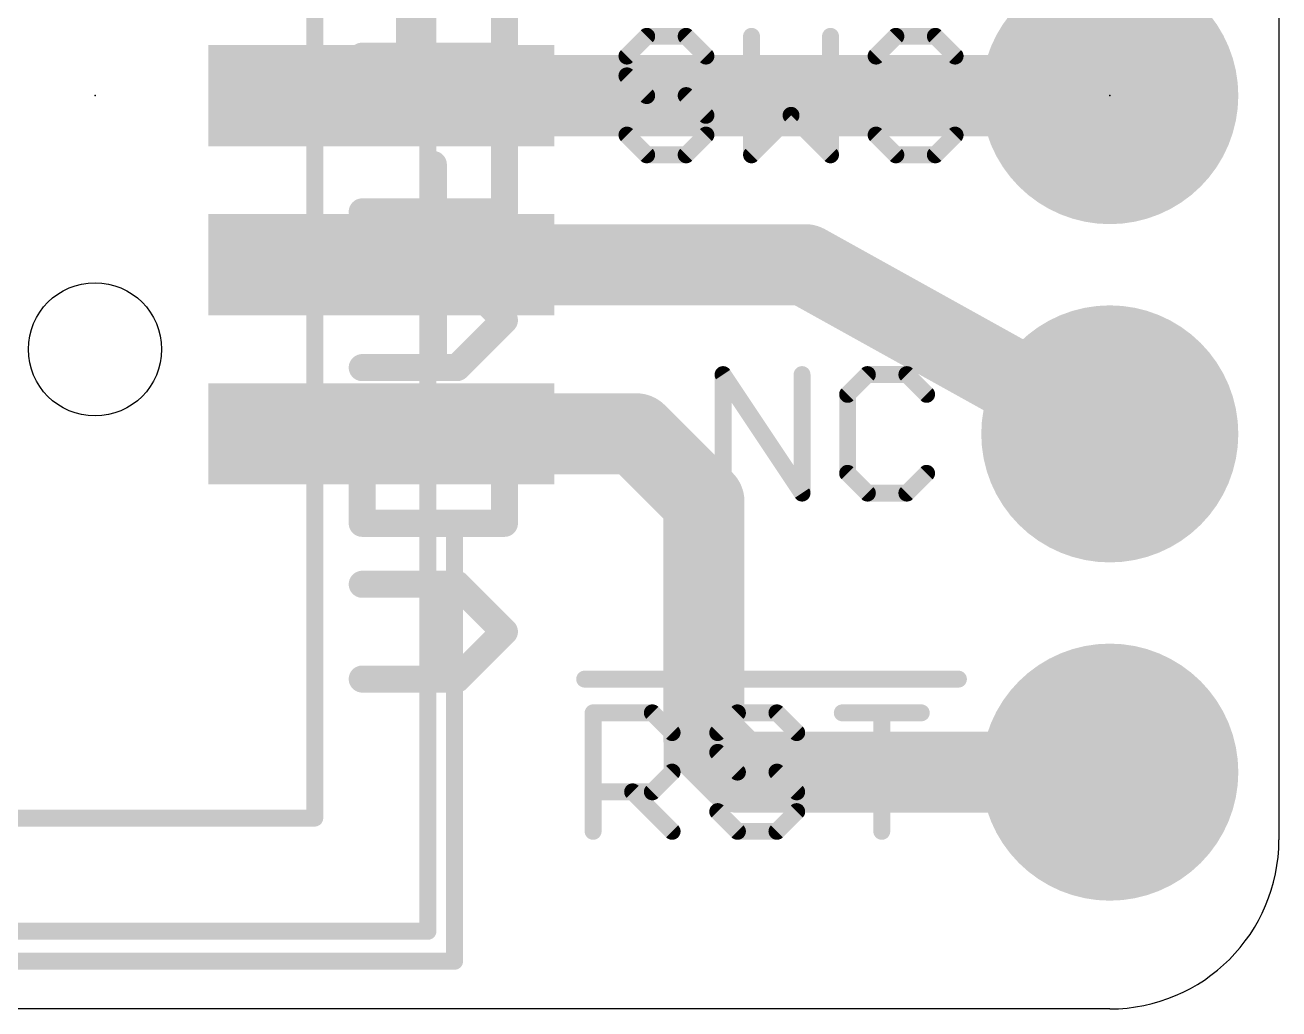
# Model space of a CAD drawing. Extents: x 0 to 17.8, y -0.5 to 13.2.
# Drawn here: x 8.36 to 17.78, y -0.51 to 6.88 of the extents above; entities that cross this region are included whole.
import ezdxf

# ---------------------------------------------------------------- set-up
doc = ezdxf.new("R2010")
doc.units = 0
for name, color, linetype in [('1', 12, 'CONTINUOUS'), ('17', 110, 'CONTINUOUS'), ('20', 53, 'CONTINUOUS'), ('21', 40, 'CONTINUOUS'), ('22', 6, 'CONTINUOUS'), ('23', 53, 'CONTINUOUS'), ('51', 253, 'CONTINUOUS')]:
    doc.layers.add(name, color=color, linetype=linetype)

# ---------------------------------------------------------------- blocks, each defined once
blk = doc.blocks.new('RECT')
blk.add_solid([(-0.5, -0.5), (0.5, -0.5), (-0.5, 0.5), (0.5, 0.5)])
blk = doc.blocks.new('ROUNDP')
at = {"const_width": 0.5}
blk.add_lwpolyline([(0, -0.25, 1), (0, 0.25, 1), (0, -0.25)], format="xyb", dxfattribs=at)

msp = doc.modelspace()

# ---------------------------------------------------------------- linework, layer by layer
at = {"layer": '1', "const_width": 0.6096}
for points in [[(11.04, 6.35), (16.51, 6.35)], [(11.04, 5.08), (14.224, 5.08)], [(14.224, 5.08), (16.51, 3.81)], [(11.04, 3.81), (12.954, 3.81)], [(12.954, 3.81), (13.462, 3.302)], [(13.462, 3.302), (13.462, 1.524)], [(13.462, 1.524), (13.716, 1.27)], [(13.716, 1.27), (16.51, 1.27)]]:
    msp.add_lwpolyline(points, dxfattribs=at)
at = {"layer": '1', "const_width": 0.3048}
for points in [[(11.04, 6.5024, 1), (11.04, 6.1976)], [(16.51, 6.1976, 1), (16.51, 6.5024)], [(11.04, 5.2324, 1), (11.04, 4.9276)], [(14.298, 5.2132, 1), (14.15, 4.9468)], [(14.224, 4.9276, 1), (14.224, 5.2324)], [(11.04, 3.9624, 1), (11.04, 3.6576)], [(13.0618, 3.9178, 1), (12.8462, 3.7022)], [(12.954, 3.6576, 1), (12.954, 3.9624)], [(16.436, 3.6768, 1), (16.584, 3.9432)], [(13.6144, 3.302, 1), (13.3096, 3.302)], [(13.3542, 3.1942, 1), (13.5698, 3.4098)], [(13.5698, 1.6318, 1), (13.3542, 1.4162)], [(13.3096, 1.524, 1), (13.6144, 1.524)], [(13.716, 1.4224, 1), (13.716, 1.1176)], [(13.6082, 1.1622, 1), (13.8238, 1.3778)], [(16.51, 1.1176, 1), (16.51, 1.4224)]]:
    msp.add_lwpolyline(points, format="xyb", dxfattribs=at)
at = {"layer": '20'}
for p, q in [((17.78, 11.938), (17.78, 0.762)), ((16.51, -0.508), (1.27, -0.508))]:
    msp.add_line(p, q, dxfattribs=at)
msp.add_circle((8.89, 4.445), 0.5, dxfattribs=at)
msp.add_arc((16.51, 0.762), 1.27, 270, 0, dxfattribs=at)
at = {"layer": '21', "const_width": 0.127}
for points in [[(13.0325, 6.7953), (12.8842, 6.647)], [(13.3291, 6.7953), (13.0325, 6.7953)], [(13.4774, 6.647), (13.3291, 6.7953)], [(13.8197, 6.7953), (13.8197, 5.9055)], [(14.4129, 5.9055), (14.4129, 6.7953)], [(14.9036, 6.7953), (14.7553, 6.647)], [(15.2001, 6.7953), (14.9036, 6.7953)], [(15.3484, 6.647), (15.2001, 6.7953)], [(12.8842, 6.647), (12.8842, 6.4987)], [(14.7553, 6.647), (14.7553, 6.0538)], [(15.3484, 6.0538), (15.3484, 6.647)], [(12.8842, 6.4987), (13.0325, 6.3504)], [(13.0325, 6.3504), (13.3291, 6.3504)], [(13.3291, 6.3504), (13.4774, 6.2021)], [(13.4774, 6.2021), (13.4774, 6.0538)], [(13.8197, 5.9055), (14.1163, 6.2021)], [(14.1163, 6.2021), (14.4129, 5.9055)], [(13.0325, 5.9055), (12.8842, 6.0538)], [(13.4774, 6.0538), (13.3291, 5.9055)], [(14.7553, 6.0538), (14.9036, 5.9055)], [(15.2001, 5.9055), (15.3484, 6.0538)], [(13.3291, 5.9055), (13.0325, 5.9055)], [(14.9036, 5.9055), (15.2001, 5.9055)], [(13.606, 3.3655), (13.606, 4.2553)], [(13.606, 4.2553), (14.1992, 3.3655)], [(14.1992, 3.3655), (14.1992, 4.2553)], [(14.6898, 4.2553), (14.5415, 4.107)], [(14.9864, 4.2553), (14.6898, 4.2553)], [(15.1347, 4.107), (14.9864, 4.2553)], [(14.5415, 4.107), (14.5415, 3.5138)], [(14.5415, 3.5138), (14.6898, 3.3655)], [(14.9864, 3.3655), (15.1347, 3.5138)], [(14.6898, 3.3655), (14.9864, 3.3655)], [(11.59, 3.15), (11.59, -0.15)], [(12.5667, 1.9685), (15.3733, 1.9685)], [(12.6302, 0.8255), (12.6302, 1.7153)], [(12.6302, 1.7153), (13.0751, 1.7153)], [(13.0751, 1.7153), (13.2234, 1.567)], [(13.714, 1.7153), (13.5657, 1.567)], [(14.0106, 1.7153), (13.714, 1.7153)], [(14.1589, 1.567), (14.0106, 1.7153)], [(14.5013, 1.7153), (15.0944, 1.7153)], [(14.7978, 0.8255), (14.7978, 1.7153)], [(13.2234, 1.567), (13.2234, 1.2704)], [(13.5657, 1.567), (13.5657, 1.4187)], [(13.5657, 1.4187), (13.714, 1.2704)], [(13.2234, 1.2704), (13.0751, 1.1221)], [(13.714, 1.2704), (14.0106, 1.2704)], [(14.0106, 1.2704), (14.1589, 1.1221)], [(13.0751, 1.1221), (12.6302, 1.1221)], [(12.9268, 1.1221), (13.2234, 0.8255)], [(14.1589, 1.1221), (14.1589, 0.9738)], [(13.714, 0.8255), (13.5657, 0.9738)], [(14.1589, 0.9738), (14.0106, 0.8255)], [(14.0106, 0.8255), (13.714, 0.8255)], [(11.59, -0.15), (6.19, -0.15)]]:
    msp.add_lwpolyline(points, dxfattribs=at)
at = {"layer": '21', "const_width": 0.0635}
for points in [[(13.0325, 6.827, 1), (13.0325, 6.7635)], [(13.055, 6.7728, 1), (13.0101, 6.8177)], [(13.3516, 6.8177, 1), (13.3066, 6.7728)], [(13.3291, 6.7635, 1), (13.3291, 6.827)], [(13.8515, 6.7953, 1), (13.788, 6.7953)], [(14.4447, 6.7953, 1), (14.3812, 6.7953)], [(14.9036, 6.827, 1), (14.9036, 6.7635)], [(14.926, 6.7728, 1), (14.8811, 6.8177)], [(15.2226, 6.8177, 1), (15.1777, 6.7728)], [(15.2001, 6.7635, 1), (15.2001, 6.827)], [(12.916, 6.647, 1), (12.8525, 6.647)], [(12.8618, 6.6694, 1), (12.9067, 6.6245)], [(13.4549, 6.6245, 1), (13.4998, 6.6694)], [(14.787, 6.647, 1), (14.7235, 6.647)], [(14.7328, 6.6694, 1), (14.7777, 6.6245)], [(15.3802, 6.647, 1), (15.3167, 6.647)], [(15.326, 6.6245, 1), (15.3709, 6.6694)], [(12.8525, 6.4987, 1), (12.916, 6.4987)], [(12.9067, 6.5211, 1), (12.8618, 6.4762)], [(13.0325, 6.3821, 1), (13.0325, 6.3186)], [(13.0101, 6.3279, 1), (13.055, 6.3728)], [(13.3516, 6.3728, 1), (13.3066, 6.3279)], [(13.3291, 6.3186, 1), (13.3291, 6.3821)], [(13.5091, 6.2021, 1), (13.4456, 6.2021)], [(13.4549, 6.1796, 1), (13.4998, 6.2245)], [(14.1388, 6.2245, 1), (14.0939, 6.1796)], [(14.1388, 6.1796, 1), (14.0939, 6.2245)], [(12.9067, 6.0762, 1), (12.8618, 6.0313)], [(13.4456, 6.0538, 1), (13.5091, 6.0538)], [(13.4998, 6.0313, 1), (13.4549, 6.0762)], [(14.7235, 6.0538, 1), (14.787, 6.0538)], [(14.7777, 6.0762, 1), (14.7328, 6.0313)], [(15.3167, 6.0538, 1), (15.3802, 6.0538)], [(15.3709, 6.0313, 1), (15.326, 6.0762)], [(13.0325, 5.9372, 1), (13.0325, 5.8738)], [(13.0101, 5.883, 1), (13.055, 5.928)], [(13.3066, 5.928, 1), (13.3516, 5.883)], [(13.3291, 5.8738, 1), (13.3291, 5.9372)], [(13.7973, 5.928, 1), (13.8422, 5.883)], [(13.788, 5.9055, 1), (13.8515, 5.9055)], [(14.3812, 5.9055, 1), (14.4447, 5.9055)], [(14.3905, 5.883, 1), (14.4354, 5.928)], [(14.9036, 5.9372, 1), (14.9036, 5.8738)], [(14.8811, 5.883, 1), (14.926, 5.928)], [(15.1777, 5.928, 1), (15.2226, 5.883)], [(15.2001, 5.8738, 1), (15.2001, 5.9372)], [(13.6377, 4.2553, 1), (13.5742, 4.2553)], [(13.6324, 4.2729, 1), (13.5796, 4.2376)], [(14.2309, 4.2553, 1), (14.1674, 4.2553)], [(14.6898, 4.287, 1), (14.6898, 4.2235)], [(14.7122, 4.2328, 1), (14.6673, 4.2777)], [(15.0088, 4.2777, 1), (14.9639, 4.2328)], [(14.9864, 4.2235, 1), (14.9864, 4.287)], [(14.519, 4.1294, 1), (14.564, 4.0845)], [(14.5733, 4.107, 1), (14.5098, 4.107)], [(15.1122, 4.0845, 1), (15.1571, 4.1294)], [(14.564, 3.5362, 1), (14.519, 3.4913)], [(14.5098, 3.5138, 1), (14.5733, 3.5138)], [(15.1571, 3.4913, 1), (15.1122, 3.5362)], [(13.5742, 3.3655, 1), (13.6377, 3.3655)], [(14.1674, 3.3655, 1), (14.2309, 3.3655)], [(14.1727, 3.3479, 1), (14.2256, 3.3831)], [(14.6898, 3.3973, 1), (14.6898, 3.3338)], [(14.6673, 3.343, 1), (14.7122, 3.388)], [(14.9639, 3.388, 1), (15.0088, 3.343)], [(14.9864, 3.3338, 1), (14.9864, 3.3973)], [(11.6218, 3.15, 1), (11.5582, 3.15)], [(12.5667, 2.0003, 1), (12.5667, 1.9368)], [(15.3733, 1.9368, 1), (15.3733, 2.0003)], [(12.662, 1.7153, 1), (12.5985, 1.7153)], [(12.6302, 1.747, 1), (12.6302, 1.6835)], [(13.0976, 1.7377, 1), (13.0526, 1.6928)], [(13.0751, 1.6835, 1), (13.0751, 1.747)], [(13.714, 1.747, 1), (13.714, 1.6835)], [(13.7365, 1.6928, 1), (13.6916, 1.7377)], [(14.0331, 1.7377, 1), (13.9882, 1.6928)], [(14.0106, 1.6835, 1), (14.0106, 1.747)], [(14.5013, 1.747, 1), (14.5013, 1.6835)], [(14.8296, 1.7153, 1), (14.7661, 1.7153)], [(15.0944, 1.6835, 1), (15.0944, 1.747)], [(13.2551, 1.567, 1), (13.1916, 1.567)], [(13.2009, 1.5445, 1), (13.2458, 1.5894)], [(13.5975, 1.567, 1), (13.534, 1.567)], [(13.5433, 1.5894, 1), (13.5882, 1.5445)], [(14.1365, 1.5445, 1), (14.1814, 1.5894)], [(13.5882, 1.4411, 1), (13.5433, 1.3962)], [(13.534, 1.4187, 1), (13.5975, 1.4187)], [(13.2458, 1.2479, 1), (13.2009, 1.2928)], [(13.714, 1.3021, 1), (13.714, 1.2386)], [(13.6916, 1.2479, 1), (13.7365, 1.2928)], [(14.0331, 1.2928, 1), (13.9882, 1.2479)], [(14.0106, 1.2386, 1), (14.0106, 1.3021)], [(13.1916, 1.2704, 1), (13.2551, 1.2704)], [(12.6302, 1.1538, 1), (12.6302, 1.0903)], [(12.9493, 1.1445, 1), (12.9044, 1.0996)], [(13.0526, 1.1445, 1), (13.0976, 1.0996)], [(13.0751, 1.0903, 1), (13.0751, 1.1538)], [(14.1907, 1.1221, 1), (14.1272, 1.1221)], [(14.1365, 1.0996, 1), (14.1814, 1.1445)], [(13.5882, 0.9962, 1), (13.5433, 0.9513)], [(14.1814, 0.9513, 1), (14.1365, 0.9962)], [(14.1272, 0.9738, 1), (14.1907, 0.9738)], [(12.5985, 0.8255, 1), (12.662, 0.8255)], [(13.2009, 0.803, 1), (13.2458, 0.848)], [(13.714, 0.8573, 1), (13.714, 0.7937)], [(13.6916, 0.803, 1), (13.7365, 0.848)], [(13.9882, 0.848, 1), (14.0331, 0.803)], [(14.0106, 0.7937, 1), (14.0106, 0.8573)], [(14.7661, 0.8255, 1), (14.8296, 0.8255)], [(11.59, -0.1817, 1), (11.59, -0.1182)], [(11.5582, -0.15, 1), (11.6218, -0.15)]]:
    msp.add_lwpolyline(points, format="xyb", dxfattribs=at)
at = {"layer": '22', "const_width": 0.2032}
for points in [[(11.2525, 7.1803), (11.2525, 6.6465)], [(11.9643, 6.6465), (11.9643, 7.1803)], [(10.8966, 6.6465), (11.9643, 6.6465)], [(11.9643, 5.4771), (11.9643, 6.1889)], [(11.4305, 5.4771), (11.4305, 5.833)], [(10.8966, 5.4771), (11.9643, 5.4771)], [(11.6084, 5.0195), (10.8966, 5.0195)], [(11.4305, 4.3077), (11.4305, 5.0195)], [(11.9643, 4.6636), (11.6084, 5.0195)], [(11.6084, 4.3077), (11.9643, 4.6636)], [(10.8966, 4.3077), (11.6084, 4.3077)], [(10.8966, 3.6722), (11.0746, 3.8501)], [(11.0746, 3.8501), (11.7864, 3.8501)], [(11.7864, 3.8501), (11.9643, 3.6722)], [(10.8966, 3.1383), (10.8966, 3.6722)], [(11.9643, 3.6722), (11.9643, 3.1383)], [(11.9643, 3.1383), (10.8966, 3.1383)], [(11.6084, 2.6807), (10.8966, 2.6807)], [(11.4305, 1.9689), (11.4305, 2.6807)], [(11.9643, 2.3248), (11.6084, 2.6807)], [(11.6084, 1.9689), (11.9643, 2.3248)], [(10.8966, 1.9689), (11.6084, 1.9689)]]:
    msp.add_lwpolyline(points, dxfattribs=at)
at = {"layer": '22', "const_width": 0.1016}
for points in [[(10.8966, 6.6973, 1), (10.8966, 6.5957)], [(11.2017, 6.6465, 1), (11.3033, 6.6465)], [(11.9135, 6.6465, 1), (12.0151, 6.6465)], [(11.9643, 6.5957, 1), (11.9643, 6.6973)], [(12.0151, 6.1889, 1), (11.9135, 6.1889)], [(11.4813, 5.833, 1), (11.3797, 5.833)], [(10.8966, 5.5279, 1), (10.8966, 5.4263)], [(11.9643, 5.4263, 1), (11.9643, 5.5279)], [(11.3797, 5.4771, 1), (11.4813, 5.4771)], [(11.9135, 5.4771, 1), (12.0151, 5.4771)], [(10.8966, 5.0703, 1), (10.8966, 4.9687)], [(11.4813, 5.0195, 1), (11.3797, 5.0195)], [(11.6443, 5.0554, 1), (11.5725, 4.9836)], [(11.6084, 4.9687, 1), (11.6084, 5.0703)], [(12.0002, 4.6277, 1), (11.9284, 4.6995)], [(11.9284, 4.6277, 1), (12.0002, 4.6995)], [(10.8966, 4.3585, 1), (10.8966, 4.2569)], [(11.3797, 4.3077, 1), (11.4813, 4.3077)], [(11.5725, 4.3436, 1), (11.6443, 4.2718)], [(11.6084, 4.2569, 1), (11.6084, 4.3585)], [(11.0746, 3.9009, 1), (11.0746, 3.7993)], [(11.1105, 3.8142, 1), (11.0386, 3.886)], [(11.8223, 3.886, 1), (11.7504, 3.8142)], [(11.7864, 3.7993, 1), (11.7864, 3.9009)], [(10.9474, 3.6722, 1), (10.8458, 3.6722)], [(12.0151, 3.6722, 1), (11.9135, 3.6722)], [(10.8607, 3.7081, 1), (10.9325, 3.6362)], [(11.9284, 3.6362, 1), (12.0002, 3.7081)], [(10.8966, 3.1891, 1), (10.8966, 3.0875)], [(11.9643, 3.0875, 1), (11.9643, 3.1891)], [(10.8458, 3.1383, 1), (10.9474, 3.1383)], [(11.9135, 3.1383, 1), (12.0151, 3.1383)], [(10.8966, 2.7315, 1), (10.8966, 2.6299)], [(11.4813, 2.6807, 1), (11.3797, 2.6807)], [(11.6443, 2.7166, 1), (11.5725, 2.6448)], [(11.6084, 2.6299, 1), (11.6084, 2.7315)], [(12.0002, 2.2889, 1), (11.9284, 2.3607)], [(11.9284, 2.2889, 1), (12.0002, 2.3607)], [(10.8966, 2.0197, 1), (10.8966, 1.9181)], [(11.3797, 1.9689, 1), (11.4813, 1.9689)], [(11.5725, 2.0048, 1), (11.6443, 1.933)], [(11.6084, 1.9181, 1), (11.6084, 2.0197)]]:
    msp.add_lwpolyline(points, format="xyb", dxfattribs=at)
at = {"layer": '23'}
for p in [(8.89, 6.35), (16.51, 6.35)]:
    msp.add_point(p, dxfattribs=at)
at = {"layer": '51', "const_width": 0.127}
for points in [[(11.39, 12.625), (11.39, 0.075)], [(10.54, 11.775), (10.54, 0.925)], [(10.54, 0.925), (7.24, 0.925)], [(11.39, 0.075), (6.39, 0.075)]]:
    msp.add_lwpolyline(points, dxfattribs=at)
at = {"layer": '51', "const_width": 0.0635}
for points in [[(10.5083, 0.925, 1), (10.5718, 0.925)], [(10.54, 0.8933, 1), (10.54, 0.9567)], [(11.3582, 0.075, 1), (11.4218, 0.075)], [(11.39, 0.0432, 1), (11.39, 0.1067)]]:
    msp.add_lwpolyline(points, format="xyb", dxfattribs=at)

# ---------------------------------------------------------------- block references
at = {"layer": '1', "xscale": 0.76, "yscale": 2.6, "rotation": 270}
for p in [(11.04, 6.35), (11.04, 5.08), (11.04, 3.81)]:
    msp.add_blockref('RECT', p, dxfattribs=at)
at = {"layer": '17', "xscale": 1.9304, "yscale": 1.9304}
for p in [(16.51, 6.35), (16.51, 6.35), (16.51, 3.81), (16.51, 3.81), (16.51, 1.27), (16.51, 1.27)]:
    msp.add_blockref('ROUNDP', p, dxfattribs=at)
at = {"layer": '51', "xscale": 0.508, "yscale": 0.508, "rotation": 270}
for p in [(16.51, 6.35), (16.51, 3.81), (16.51, 1.27)]:
    msp.add_blockref('RECT', p, dxfattribs=at)

doc.saveas('drawing.dxf')
